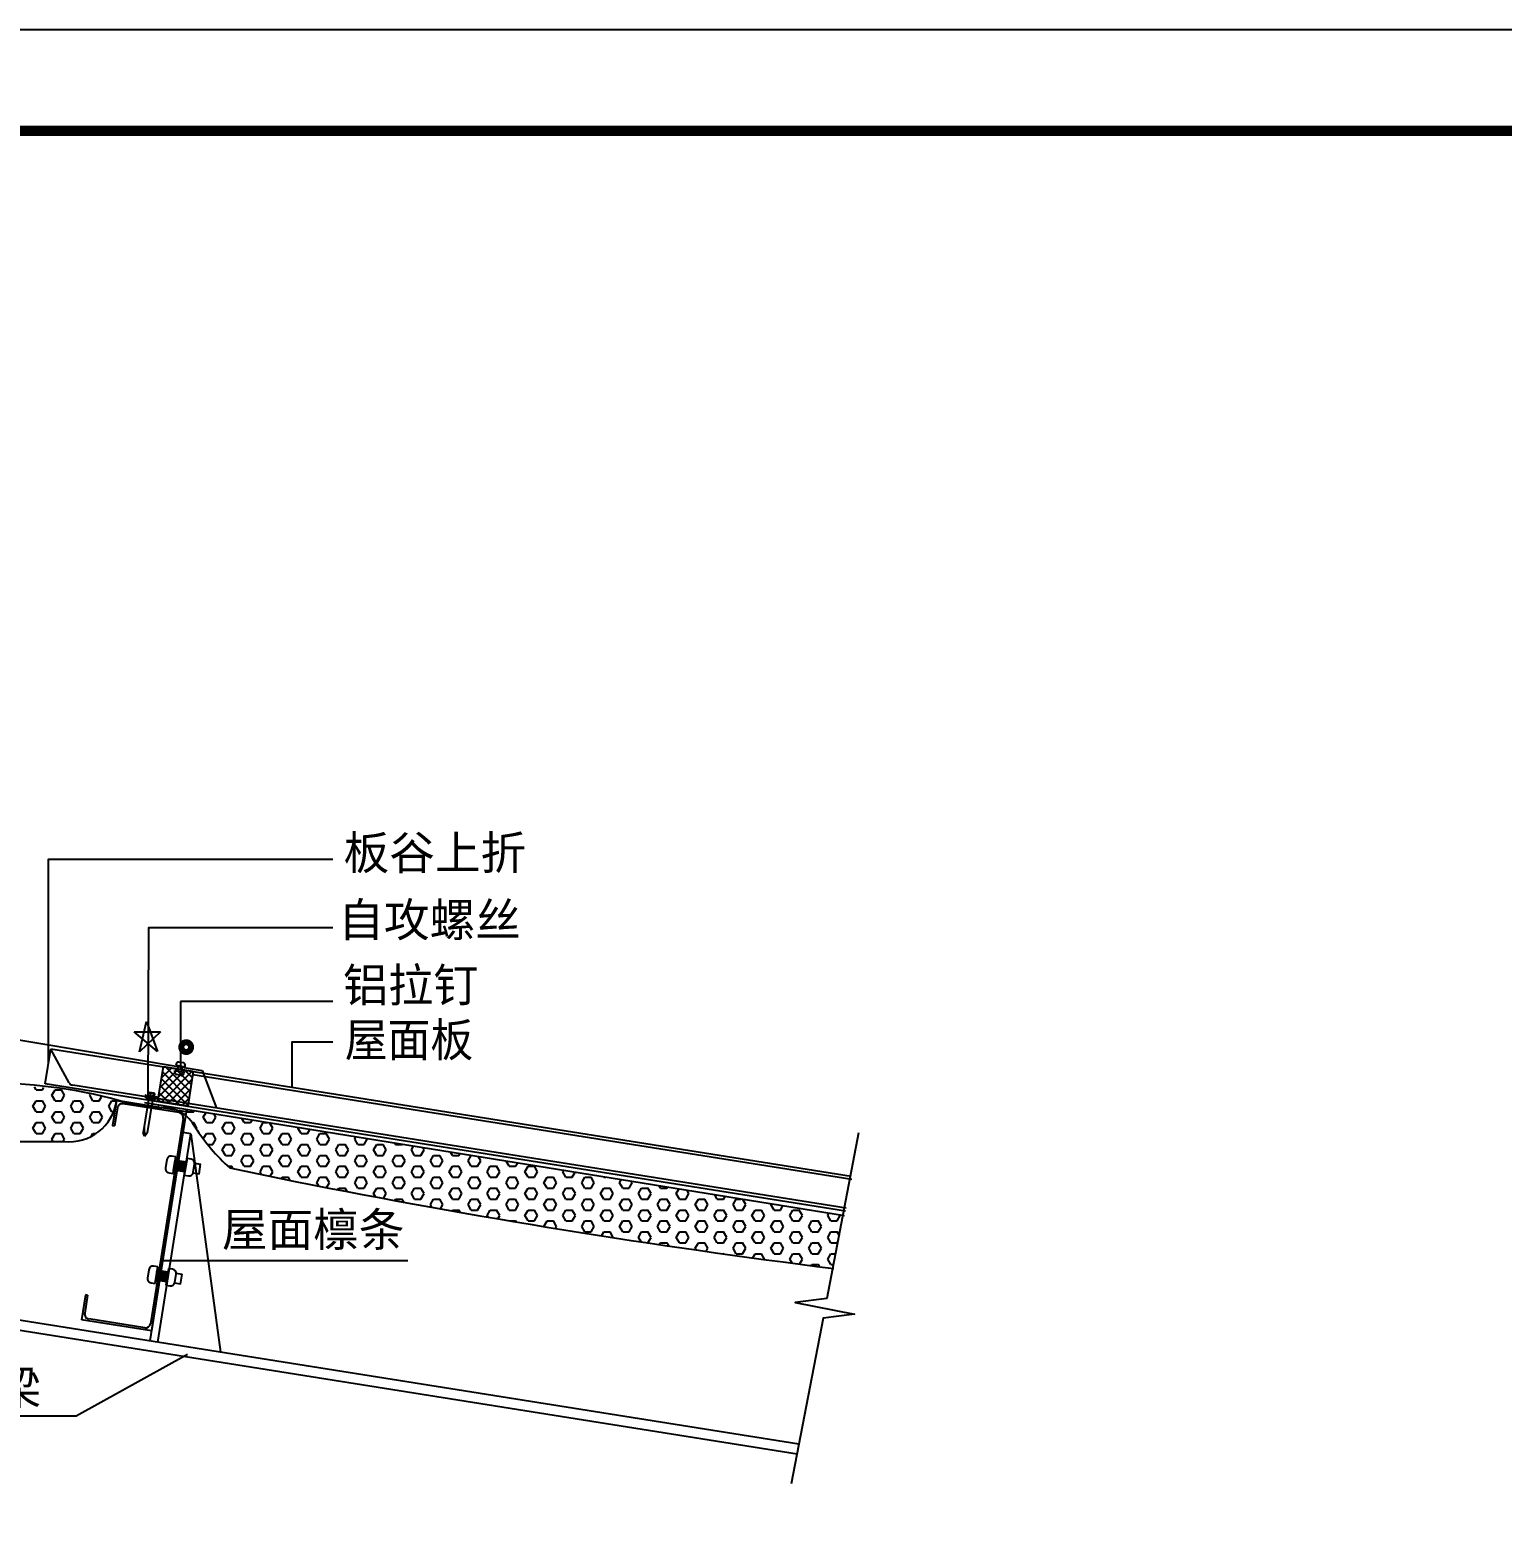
# Model space of a CAD drawing. Extents: x 69728788 to 150676229, y 20164216 to 43663798.
# Drawn here: x 75245390 to 75252680, y 20186521 to 20193916 of the extents above; entities that cross this region are included whole.
import ezdxf
from ezdxf.enums import TextEntityAlignment as Align

# ---------------------------------------------------------------- set-up
doc = ezdxf.new("R2010")
doc.units = 0
doc.header["$LTSCALE"] = 1000
doc.header["$MEASUREMENT"] = 0
doc.linetypes.add('17', pattern=[549.31636, 366.210907, -183.105453])
doc.layers.get('0').update_dxf_attribs({"linetype": 'CONTINUOUS'})
for name, color, linetype in [('2048', 7, 'CONTINUOUS'), ('PUB_TEXT', 7, 'CONTINUOUS'), ('PUB_TITLE', 4, 'CONTINUOUS'), ('图框外框__细线', 253, 'CONTINUOUS'), ('层1000', 7, 'CONTINUOUS'), ('折断线', 7, 'CONTINUOUS')]:
    doc.layers.add(name, color=color, linetype=linetype)
doc.styles.add('宋体', font='SimSun.ttf', dxfattribs={"width": 0.8})

# ---------------------------------------------------------------- blocks, each defined once
blk = doc.blocks.new('sdfsaf')
at = {"layer": '2048'}
for p, q in [((369921.61312, -104749.428), (368791.48812, -104749.428)), ((368791.48812, -104749.428), (368791.48812, -105250.91238)), ((367785.23812, -105362.16238), (367826.61312, -105102.89675)), ((373771.11312, -106048.9905), (367826.61312, -105102.89675)), ((373729.61312, -106307.9905), (367785.23812, -105362.16238)), ((368657.86312, -106673.09988), (370479.61312, -106673.09988)), ((368014.86312, -107827.78738), (368841.73812, -107368.8655)), ((366997.98812, -107827.78738), (368014.86312, -107827.78738))]:
    blk.add_line(p, q, dxfattribs=at)
at = {"layer": '2048', "color": 6}
for p, q in [((368484.98812, -105122.428), (368539.11312, -104896.9905)), ((368539.11312, -104896.9905), (368620.36312, -105120.8655)), ((368445.36312, -104974.34988), (368643.11312, -104974.34988)), ((368620.36312, -105120.8655), (368447.48812, -104974.66238)), ((368643.11312, -104974.34988), (368484.98812, -105122.428)), ((367718.48812, -105406.02175), (367705.23812, -105383.3655)), ((367694.98812, -105527.78738), (367718.48812, -105487.16238)), ((367718.48812, -105406.02175), (367765.36312, -105406.02175)), ((367718.48812, -105487.16238), (367765.36312, -105487.16238)), ((367765.36312, -105406.02175), (367774.73812, -105389.6155)), ((367788.61312, -105527.78738), (367765.36312, -105487.16238)), ((367835.48812, -105446.53738), (367858.86312, -105406.02175)), ((367858.86312, -105487.16238), (367835.48812, -105446.53738)), ((367858.86312, -105406.02175), (367905.73812, -105406.02175)), ((367858.86312, -105487.16238), (367905.73812, -105487.16238)), ((367929.23812, -105446.53738), (367905.73812, -105406.02175)), ((367905.73812, -105487.16238), (367929.23812, -105446.53738)), ((367976.11312, -105527.78738), (367999.48812, -105487.16238)), ((367999.48812, -105487.16238), (368046.36312, -105487.16238)), ((368069.86312, -105527.78738), (368046.36312, -105487.16238)), ((368116.48812, -105446.53738), (368120.48812, -105440.053)), ((368139.86312, -105487.16238), (368116.48812, -105446.53738)), ((368139.86312, -105487.16238), (368186.86312, -105487.16238)), ((368186.86312, -105487.16238), (368204.23812, -105457.16238)), ((368257.11312, -105527.78738), (368280.61312, -105487.16238)), ((368280.61312, -105487.16238), (368315.36312, -105487.16238)), ((367718.48812, -105568.41238), (367694.98812, -105527.78738)), ((367718.48812, -105568.41238), (367765.36312, -105568.41238)), ((367765.36312, -105568.41238), (367788.61312, -105527.78738)), ((367835.48812, -105609.03738), (367858.86312, -105568.41238)), ((367858.86312, -105568.41238), (367905.73812, -105568.41238)), ((367929.23812, -105609.03738), (367905.73812, -105568.41238)), ((367999.48812, -105568.41238), (367976.11312, -105527.78738)), ((367999.48812, -105568.41238), (368046.36312, -105568.41238)), ((368046.36312, -105568.41238), (368069.86312, -105527.78738)), ((368116.48812, -105609.03738), (368139.86312, -105568.41238)), ((368139.86312, -105568.41238), (368186.86312, -105568.41238)), ((368210.23812, -105609.03738), (368186.86312, -105568.41238)), ((368280.61312, -105568.41238), (368257.11312, -105527.78738)), ((368280.61312, -105568.41238), (368294.11312, -105568.41238)), ((373722.98812, -106341.66238), (368523.61312, -105502.1155)), ((368632.11312, -105527.78738), (368626.98812, -105518.928)), ((368627.36312, -105535.59988), (368632.11312, -105527.78738)), ((368842.73812, -105568.41238), (368833.23812, -105552.178)), ((368842.73812, -105568.41238), (368889.48812, -105568.41238)), ((368889.48812, -105568.41238), (368893.23812, -105561.928)), ((368959.98812, -105609.03738), (368978.98812, -105575.678)), ((369053.73812, -105609.03738), (369039.86312, -105585.59988)), ((367694.98812, -105690.28738), (367718.48812, -105649.66238)), ((367718.48812, -105730.678), (367694.98812, -105690.28738)), ((367718.48812, -105649.66238), (367765.36312, -105649.66238)), ((367788.61312, -105690.28738), (367765.36312, -105649.66238)), ((367765.36312, -105730.678), (367788.61312, -105690.28738)), ((367858.86312, -105649.66238), (367835.48812, -105609.03738)), ((367858.86312, -105649.66238), (367905.73812, -105649.66238)), ((367905.73812, -105649.66238), (367929.23812, -105609.03738)), ((367976.11312, -105690.28738), (367999.48812, -105649.66238)), ((367999.48812, -105730.678), (367976.11312, -105690.28738)), ((367999.48812, -105649.66238), (368046.36312, -105649.66238)), ((368069.86312, -105690.28738), (368046.36312, -105649.66238)), ((368046.36312, -105730.678), (368069.86312, -105690.28738)), ((368139.86312, -105649.66238), (368116.48812, -105609.03738)), ((368139.86312, -105649.66238), (368186.86312, -105649.66238)), ((368186.86312, -105649.66238), (368210.23812, -105609.03738)), ((368879.61312, -105649.66238), (368889.48812, -105649.66238)), ((368913.11312, -105690.28738), (368889.48812, -105649.66238)), ((368909.11312, -105697.053), (368913.11312, -105690.28738)), ((368983.23812, -105649.66238), (368959.98812, -105609.03738)), ((368983.23812, -105649.66238), (369030.23812, -105649.66238)), ((369030.23812, -105649.66238), (369053.73812, -105609.03738)), ((369100.61312, -105690.28738), (369123.98812, -105649.66238)), ((369123.98812, -105730.678), (369100.61312, -105690.28738)), ((369123.98812, -105649.66238), (369170.73812, -105649.66238)), ((369194.11312, -105690.28738), (369170.73812, -105649.66238)), ((369170.73812, -105730.678), (369194.11312, -105690.28738)), ((369264.48812, -105649.66238), (369246.86312, -105618.928)), ((369264.48812, -105649.66238), (369311.36312, -105649.66238)), ((369311.36312, -105649.66238), (369321.98812, -105630.91238)), ((369381.61312, -105690.28738), (369405.11312, -105649.66238)), ((369405.11312, -105730.678), (369381.61312, -105690.28738)), ((369405.11312, -105649.66238), (369436.36312, -105649.66238)), ((369451.98812, -105730.678), (369475.36312, -105690.28738)), ((369475.36312, -105690.28738), (369453.48812, -105652.47488)), ((369662.61312, -105690.28738), (369664.86312, -105686.4905)), ((369686.11312, -105730.678), (369662.61312, -105690.28738)), ((369732.98812, -105730.678), (369750.36312, -105700.428)), ((367718.48812, -105730.678), (367765.36312, -105730.678)), ((367835.48812, -105771.303), (367858.86312, -105730.678)), ((367845.73812, -105789.2405), (367835.48812, -105771.303)), ((367858.86312, -105730.678), (367905.73812, -105730.678)), ((367929.23812, -105771.303), (367905.73812, -105730.678)), ((367918.86312, -105789.178), (367929.23812, -105771.303)), ((367999.48812, -105730.678), (368046.36312, -105730.678)), ((368127.86312, -105751.81863), (368139.86312, -105730.678)), ((368139.86312, -105730.678), (368163.36312, -105730.678)), ((368960.23812, -105770.428), (368983.23812, -105730.678)), ((368983.23812, -105730.678), (369030.23812, -105730.678)), ((368992.61312, -105811.928), (369030.23812, -105811.928)), ((369053.73812, -105771.303), (369030.23812, -105730.678)), ((369030.23812, -105811.928), (369053.73812, -105771.303)), ((369100.61312, -105852.553), (369123.98812, -105811.928)), ((369123.98812, -105730.678), (369170.73812, -105730.678)), ((369123.98812, -105811.928), (369170.73812, -105811.928)), ((369194.11312, -105852.553), (369170.73812, -105811.928)), ((369240.98812, -105771.303), (369264.48812, -105730.678)), ((369264.48812, -105811.928), (369240.98812, -105771.303)), ((369264.48812, -105730.678), (369311.36312, -105730.678)), ((369264.48812, -105811.928), (369311.36312, -105811.928)), ((369334.73812, -105771.303), (369311.36312, -105730.678)), ((369311.36312, -105811.928), (369334.73812, -105771.303)), ((369381.61312, -105852.553), (369405.11312, -105811.928)), ((369405.11312, -105730.678), (369451.98812, -105730.678)), ((369405.11312, -105811.928), (369451.98812, -105811.928)), ((369475.36312, -105852.553), (369451.98812, -105811.928)), ((369522.23812, -105771.303), (369545.48812, -105730.678)), ((369545.48812, -105811.928), (369522.23812, -105771.303)), ((369545.48812, -105730.678), (369592.36312, -105730.678)), ((369545.48812, -105811.928), (369592.36312, -105811.928)), ((369615.86312, -105771.303), (369592.36312, -105730.678)), ((369592.36312, -105811.928), (369615.86312, -105771.303)), ((369662.61312, -105852.553), (369686.11312, -105811.928)), ((369686.11312, -105730.678), (369732.98812, -105730.678)), ((369686.11312, -105811.928), (369732.98812, -105811.928)), ((369756.36312, -105852.553), (369732.98812, -105811.928)), ((369803.23812, -105771.303), (369826.61312, -105730.678)), ((369826.61312, -105811.928), (369803.23812, -105771.303)), ((369826.61312, -105730.678), (369873.36312, -105730.678)), ((369826.61312, -105811.928), (369873.36312, -105811.928)), ((369896.86312, -105771.303), (369873.36312, -105730.678)), ((369873.36312, -105811.928), (369896.86312, -105771.303)), ((369943.73812, -105852.553), (369967.11312, -105811.928)), ((369967.11312, -105811.928), (370014.11312, -105811.928)), ((370037.48812, -105852.553), (370014.11312, -105811.928)), ((370084.36312, -105771.303), (370093.23812, -105755.678)), ((370107.86312, -105811.928), (370084.36312, -105771.303)), ((370107.86312, -105811.928), (370154.61312, -105811.928)), ((370154.61312, -105811.928), (370177.86312, -105771.303)), ((370177.86312, -105771.303), (370176.73812, -105769.178)), ((370224.73812, -105852.553), (370247.98812, -105811.928)), ((370247.98812, -105811.928), (370294.98812, -105811.928)), ((370318.48812, -105852.553), (370294.98812, -105811.928)), ((370388.73812, -105811.928), (370383.23812, -105802.553)), ((370388.73812, -105811.928), (370435.48812, -105811.928)), ((370435.48812, -105811.928), (370436.11312, -105811.1155)), ((370505.73812, -105852.553), (370521.86312, -105824.77175)), ((369123.98812, -105893.09988), (369100.61312, -105852.553)), ((369123.98812, -105893.09988), (369170.73812, -105893.09988)), ((369170.73812, -105893.09988), (369194.11312, -105852.553)), ((369240.98812, -105933.72488), (369264.48812, -105893.09988)), ((369264.48812, -105974.053), (369240.98812, -105933.72488)), ((369264.48812, -105893.09988), (369311.36312, -105893.09988)), ((369334.73812, -105933.72488), (369311.36312, -105893.09988)), ((369311.36312, -105974.053), (369334.73812, -105933.72488)), ((369405.11312, -105893.09988), (369381.61312, -105852.553)), ((369405.11312, -105893.09988), (369451.98812, -105893.09988)), ((369451.98812, -105893.09988), (369475.36312, -105852.553)), ((369522.23812, -105933.72488), (369545.48812, -105893.09988)), ((369545.48812, -105974.053), (369522.23812, -105933.72488)), ((369545.48812, -105893.09988), (369592.36312, -105893.09988)), ((369615.86312, -105933.72488), (369592.36312, -105893.09988)), ((369592.36312, -105974.053), (369615.86312, -105933.72488)), ((369686.11312, -105893.09988), (369662.61312, -105852.553)), ((369686.11312, -105893.09988), (369732.98812, -105893.09988)), ((369732.98812, -105893.09988), (369756.36312, -105852.553)), ((369803.23812, -105933.72488), (369826.61312, -105893.09988)), ((369826.61312, -105974.053), (369803.23812, -105933.72488)), ((369826.61312, -105893.09988), (369873.36312, -105893.09988)), ((369896.86312, -105933.72488), (369873.36312, -105893.09988)), ((369873.36312, -105974.053), (369896.86312, -105933.72488)), ((369967.11312, -105893.09988), (369943.73812, -105852.553)), ((369967.11312, -105893.09988), (370014.11312, -105893.09988)), ((370014.11312, -105893.09988), (370037.48812, -105852.553)), ((370084.36312, -105933.72488), (370107.86312, -105893.09988)), ((370107.86312, -105974.053), (370084.36312, -105933.72488)), ((370107.86312, -105893.09988), (370154.61312, -105893.09988)), ((370177.86312, -105933.72488), (370154.61312, -105893.09988)), ((370154.61312, -105974.053), (370177.86312, -105933.72488)), ((370247.98812, -105893.09988), (370224.73812, -105852.553)), ((370247.98812, -105893.09988), (370294.98812, -105893.09988)), ((370294.98812, -105893.09988), (370318.48812, -105852.553)), ((370365.36312, -105933.72488), (370388.73812, -105893.09988)), ((370388.73812, -105974.053), (370365.36312, -105933.72488)), ((370388.73812, -105893.09988), (370435.48812, -105893.09988)), ((370458.86312, -105933.72488), (370435.48812, -105893.09988)), ((370435.48812, -105974.053), (370458.86312, -105933.72488)), ((370529.23812, -105893.09988), (370505.73812, -105852.553)), ((370529.23812, -105893.09988), (370576.11312, -105893.09988)), ((370576.11312, -105893.09988), (370599.48812, -105852.553)), ((370599.48812, -105852.553), (370589.86312, -105836.053)), ((370646.36312, -105933.72488), (370669.86312, -105893.09988)), ((370669.86312, -105974.053), (370646.36312, -105933.72488)), ((370669.86312, -105893.09988), (370716.73812, -105893.09988)), ((370740.11312, -105933.72488), (370716.73812, -105893.09988)), ((370716.73812, -105974.053), (370740.11312, -105933.72488)), ((370810.48812, -105893.09988), (370796.61312, -105869.303)), ((370810.48812, -105893.09988), (370857.36312, -105893.09988)), ((370857.36312, -105893.09988), (370864.48812, -105880.2405)), ((370927.36312, -105933.72488), (370950.36312, -105894.178)), ((370950.86312, -105974.053), (370927.36312, -105933.72488)), ((370997.73812, -105974.053), (371021.11312, -105933.72488)), ((371021.11312, -105933.72488), (371003.36312, -105902.553)), ((371232.11312, -105974.053), (371209.98812, -105936.053)), ((369143.86312, -105974.053), (369170.73812, -105974.053)), ((369180.23812, -105990.39675), (369170.73812, -105974.053)), ((369264.48812, -105974.053), (369311.36312, -105974.053)), ((369381.61312, -106014.678), (369405.11312, -105974.053)), ((369393.23812, -106034.928), (369381.61312, -106014.678)), ((369405.11312, -105974.053), (369451.98812, -105974.053)), ((369475.36312, -106014.678), (369451.98812, -105974.053)), ((369455.98812, -106047.8655), (369475.36312, -106014.678)), ((369545.48812, -105974.053), (369592.36312, -105974.053)), ((369662.61312, -106014.678), (369686.11312, -105974.053)), ((369686.11312, -106055.2405), (369662.61312, -106014.678)), ((369686.11312, -105974.053), (369732.98812, -105974.053)), ((369756.36312, -106014.678), (369732.98812, -105974.053)), ((369732.98812, -106055.2405), (369756.36312, -106014.678)), ((369826.61312, -105974.053), (369873.36312, -105974.053)), ((369943.73812, -106014.678), (369967.11312, -105974.053)), ((369967.11312, -106055.2405), (369943.73812, -106014.678)), ((369967.11312, -105974.053), (370014.11312, -105974.053)), ((370037.48812, -106014.678), (370014.11312, -105974.053)), ((370014.11312, -106055.2405), (370037.48812, -106014.678)), ((370107.86312, -105974.053), (370154.61312, -105974.053)), ((370224.73812, -106014.678), (370247.98812, -105974.053)), ((370247.98812, -106055.2405), (370224.73812, -106014.678)), ((370247.98812, -105974.053), (370294.98812, -105974.053)), ((370318.48812, -106014.678), (370294.98812, -105974.053)), ((370294.98812, -106055.2405), (370318.48812, -106014.678)), ((370388.73812, -105974.053), (370435.48812, -105974.053)), ((370505.73812, -106014.678), (370529.23812, -105974.053)), ((370529.23812, -106055.2405), (370505.73812, -106014.678)), ((370529.23812, -105974.053), (370576.11312, -105974.053)), ((370599.48812, -106014.678), (370576.11312, -105974.053)), ((370576.11312, -106055.2405), (370599.48812, -106014.678)), ((370669.86312, -105974.053), (370716.73812, -105974.053)), ((370786.98812, -106014.678), (370810.48812, -105974.053)), ((370810.48812, -106055.2405), (370786.98812, -106014.678)), ((370810.48812, -105974.053), (370857.36312, -105974.053)), ((370880.61312, -106014.678), (370857.36312, -105974.053)), ((370857.36312, -106055.2405), (370880.61312, -106014.678)), ((370950.86312, -105974.053), (370997.73812, -105974.053)), ((371068.11312, -106014.678), (371091.48812, -105974.053)), ((371091.48812, -106055.2405), (371068.11312, -106014.678)), ((371091.48812, -105974.053), (371138.36312, -105974.053)), ((371161.86312, -106014.678), (371138.36312, -105974.053)), ((371138.36312, -106055.2405), (371161.86312, -106014.678)), ((371232.11312, -105974.053), (371278.73812, -105974.053)), ((371278.73812, -105974.053), (371293.11312, -105949.428)), ((371349.36312, -106014.678), (371372.48812, -105974.053)), ((371372.48812, -106055.2405), (371349.36312, -106014.678)), ((371372.48812, -105974.053), (371419.61312, -105974.053)), ((371443.11312, -106014.678), (371419.61312, -105974.053)), ((371419.61312, -106055.2405), (371443.11312, -106014.678)), ((371630.23812, -106014.678), (371635.86312, -106004.803)), ((371653.73812, -106055.2405), (371630.23812, -106014.678)), ((371700.61312, -106055.2405), (371721.61312, -106018.41238)), ((369539.86312, -106065.28738), (369545.48812, -106055.2405)), ((369545.48812, -106055.2405), (369592.36312, -106055.2405)), ((369606.23812, -106079.16238), (369592.36312, -106055.2405)), ((369686.11312, -106055.2405), (369732.98812, -106055.2405)), ((369803.23812, -106095.8655), (369826.61312, -106055.2405)), ((369817.73812, -106121.303), (369803.23812, -106095.8655)), ((369826.61312, -106055.2405), (369873.36312, -106055.2405)), ((369896.86312, -106095.8655), (369873.36312, -106055.2405)), ((369875.86312, -106132.47488), (369896.86312, -106095.8655)), ((369959.98812, -106148.6155), (369967.11312, -106136.4905)), ((369967.11312, -106055.2405), (370014.11312, -106055.2405)), ((369967.11312, -106136.4905), (370014.11312, -106136.4905)), ((370028.73812, -106161.928), (370014.11312, -106136.4905)), ((370084.36312, -106095.8655), (370107.86312, -106055.2405)), ((370107.86312, -106136.4905), (370084.36312, -106095.8655)), ((370107.86312, -106055.2405), (370154.61312, -106055.2405)), ((370107.86312, -106136.4905), (370154.61312, -106136.4905)), ((370177.86312, -106095.8655), (370154.61312, -106055.2405)), ((370154.61312, -106136.4905), (370177.86312, -106095.8655)), ((370224.73812, -106177.1155), (370247.98812, -106136.4905)), ((370247.98812, -106055.2405), (370294.98812, -106055.2405)), ((370247.98812, -106136.4905), (370294.98812, -106136.4905)), ((370318.48812, -106177.1155), (370294.98812, -106136.4905)), ((370365.36312, -106095.8655), (370388.73812, -106055.2405)), ((370388.73812, -106136.4905), (370365.36312, -106095.8655)), ((370388.73812, -106055.2405), (370435.48812, -106055.2405)), ((370388.73812, -106136.4905), (370435.48812, -106136.4905)), ((370458.86312, -106095.8655), (370435.48812, -106055.2405)), ((370435.48812, -106136.4905), (370458.86312, -106095.8655)), ((370505.73812, -106177.1155), (370529.23812, -106136.4905)), ((370529.23812, -106055.2405), (370576.11312, -106055.2405)), ((370529.23812, -106136.4905), (370576.11312, -106136.4905)), ((370599.48812, -106177.1155), (370576.11312, -106136.4905)), ((370646.36312, -106095.8655), (370669.86312, -106055.2405)), ((370669.86312, -106136.4905), (370646.36312, -106095.8655)), ((370669.86312, -106055.2405), (370716.73812, -106055.2405)), ((370669.86312, -106136.4905), (370716.73812, -106136.4905)), ((370740.11312, -106095.8655), (370716.73812, -106055.2405)), ((370716.73812, -106136.4905), (370740.11312, -106095.8655)), ((370786.98812, -106177.1155), (370810.48812, -106136.4905)), ((370810.48812, -106055.2405), (370857.36312, -106055.2405)), ((370810.48812, -106136.4905), (370857.36312, -106136.4905)), ((370880.61312, -106177.1155), (370857.36312, -106136.4905)), ((370927.36312, -106095.8655), (370950.86312, -106055.2405)), ((370950.86312, -106136.4905), (370927.36312, -106095.8655)), ((370950.86312, -106055.2405), (370997.73812, -106055.2405)), ((370950.86312, -106136.4905), (370997.73812, -106136.4905)), ((371021.11312, -106095.8655), (370997.73812, -106055.2405)), ((370997.73812, -106136.4905), (371021.11312, -106095.8655)), ((371068.11312, -106177.1155), (371091.48812, -106136.4905)), ((371091.48812, -106055.2405), (371138.36312, -106055.2405)), ((371091.48812, -106136.4905), (371138.36312, -106136.4905)), ((371161.86312, -106177.1155), (371138.36312, -106136.4905)), ((371208.61312, -106095.8655), (371232.11312, -106055.2405)), ((371232.11312, -106136.4905), (371208.61312, -106095.8655)), ((371232.11312, -106055.2405), (371278.73812, -106055.2405)), ((371232.11312, -106136.4905), (371278.73812, -106136.4905)), ((371302.36312, -106095.8655), (371278.73812, -106055.2405)), ((371278.73812, -106136.4905), (371302.36312, -106095.8655)), ((371349.36312, -106177.1155), (371372.48812, -106136.4905)), ((371372.48812, -106055.2405), (371419.61312, -106055.2405)), ((371372.48812, -106136.4905), (371419.61312, -106136.4905)), ((371443.11312, -106177.1155), (371419.61312, -106136.4905)), ((371489.86312, -106095.8655), (371513.36312, -106055.2405)), ((371513.36312, -106136.4905), (371489.86312, -106095.8655)), ((371513.36312, -106055.2405), (371559.98812, -106055.2405)), ((371513.36312, -106136.4905), (371559.98812, -106136.4905)), ((371583.23812, -106095.8655), (371559.98812, -106055.2405)), ((371559.98812, -106136.4905), (371583.23812, -106095.8655)), ((371630.23812, -106177.1155), (371653.73812, -106136.4905)), ((371653.73812, -106055.2405), (371700.61312, -106055.2405)), ((371653.73812, -106136.4905), (371700.61312, -106136.4905)), ((371723.98812, -106177.1155), (371700.61312, -106136.4905)), ((371770.73812, -106095.8655), (371794.11312, -106055.2405)), ((371794.11312, -106136.4905), (371770.73812, -106095.8655)), ((371794.11312, -106055.2405), (371840.98812, -106055.2405)), ((371794.11312, -106136.4905), (371840.98812, -106136.4905)), ((371864.48812, -106095.8655), (371840.98812, -106055.2405)), ((371840.98812, -106136.4905), (371864.48812, -106095.8655)), ((371911.36312, -106177.1155), (371934.73812, -106136.4905)), ((371934.73812, -106055.2405), (371933.23812, -106052.78738)), ((371934.73812, -106055.2405), (371948.86312, -106055.2405)), ((371934.73812, -106136.4905), (371981.61312, -106136.4905)), ((372005.11312, -106177.1155), (371981.61312, -106136.4905)), ((372051.98812, -106095.8655), (372064.48812, -106073.9905)), ((372075.36312, -106136.4905), (372051.98812, -106095.8655)), ((372075.36312, -106136.4905), (372122.11312, -106136.4905)), ((372122.11312, -106136.4905), (372145.48812, -106095.8655)), ((372145.48812, -106095.8655), (372139.86312, -106086.1155)), ((372192.36312, -106177.1155), (372215.86312, -106136.4905)), ((372215.86312, -106136.4905), (372262.61312, -106136.4905)), ((372286.11312, -106177.1155), (372262.61312, -106136.4905)), ((372356.36312, -106136.4905), (372346.61312, -106119.428)), ((372356.36312, -106136.4905), (372403.23812, -106136.4905)), ((372403.23812, -106136.4905), (372407.36312, -106129.34988)), ((372473.36312, -106177.1155), (372493.11312, -106143.178)), ((372567.11312, -106177.1155), (372553.23812, -106152.78738)), ((370239.11312, -106201.678), (370224.73812, -106177.1155)), ((370297.98812, -106212.678), (370318.48812, -106177.1155)), ((370382.48812, -106228.303), (370388.73812, -106217.6155)), ((370388.73812, -106217.6155), (370435.48812, -106217.6155)), ((370448.86312, -106240.28738), (370435.48812, -106217.6155)), ((370529.23812, -106217.6155), (370505.73812, -106177.1155)), ((370529.23812, -106217.6155), (370576.11312, -106217.6155)), ((370576.11312, -106217.6155), (370599.48812, -106177.1155)), ((370646.36312, -106258.06863), (370669.86312, -106217.6155)), ((370657.98812, -106278.303), (370646.36312, -106258.06863)), ((370669.86312, -106217.6155), (370716.73812, -106217.6155)), ((370740.11312, -106258.06863), (370716.73812, -106217.6155)), ((370721.86312, -106289.678), (370740.11312, -106258.06863)), ((370810.48812, -106217.6155), (370786.98812, -106177.1155)), ((370810.48812, -106217.6155), (370857.36312, -106217.6155)), ((370857.36312, -106217.6155), (370880.61312, -106177.1155)), ((370927.36312, -106258.06863), (370950.86312, -106217.6155)), ((370950.86312, -106298.6155), (370927.36312, -106258.06863)), ((370950.86312, -106217.6155), (370997.73812, -106217.6155)), ((371021.11312, -106258.06863), (370997.73812, -106217.6155)), ((370997.73812, -106298.6155), (371021.11312, -106258.06863)), ((371091.48812, -106217.6155), (371068.11312, -106177.1155)), ((371091.48812, -106217.6155), (371138.36312, -106217.6155)), ((371138.36312, -106217.6155), (371161.86312, -106177.1155)), ((371208.61312, -106258.06863), (371232.11312, -106217.6155)), ((371232.11312, -106298.6155), (371208.61312, -106258.06863)), ((371232.11312, -106217.6155), (371278.73812, -106217.6155)), ((371302.36312, -106258.06863), (371278.73812, -106217.6155)), ((371278.73812, -106298.6155), (371302.36312, -106258.06863)), ((371372.48812, -106217.6155), (371349.36312, -106177.1155)), ((371372.48812, -106217.6155), (371419.61312, -106217.6155)), ((371419.61312, -106217.6155), (371443.11312, -106177.1155)), ((371489.86312, -106258.06863), (371513.36312, -106217.6155)), ((371513.36312, -106298.6155), (371489.86312, -106258.06863)), ((371513.36312, -106217.6155), (371559.98812, -106217.6155)), ((371583.23812, -106258.06863), (371559.98812, -106217.6155)), ((371559.98812, -106298.6155), (371583.23812, -106258.06863)), ((371653.73812, -106217.6155), (371630.23812, -106177.1155)), ((371653.73812, -106217.6155), (371700.61312, -106217.6155)), ((371700.61312, -106217.6155), (371723.98812, -106177.1155)), ((371770.73812, -106258.06863), (371794.11312, -106217.6155)), ((371794.11312, -106298.6155), (371770.73812, -106258.06863)), ((371794.11312, -106217.6155), (371840.98812, -106217.6155)), ((371864.48812, -106258.06863), (371840.98812, -106217.6155)), ((371840.98812, -106298.6155), (371864.48812, -106258.06863)), ((371934.73812, -106217.6155), (371911.36312, -106177.1155)), ((371934.73812, -106217.6155), (371981.61312, -106217.6155)), ((371981.61312, -106217.6155), (372005.11312, -106177.1155)), ((372051.98812, -106258.06863), (372075.36312, -106217.6155)), ((372075.36312, -106298.6155), (372051.98812, -106258.06863)), ((372075.36312, -106217.6155), (372122.11312, -106217.6155)), ((372145.48812, -106258.06863), (372122.11312, -106217.6155)), ((372122.11312, -106298.6155), (372145.48812, -106258.06863)), ((372215.86312, -106217.6155), (372192.36312, -106177.1155)), ((372215.86312, -106217.6155), (372262.61312, -106217.6155)), ((372262.61312, -106217.6155), (372286.11312, -106177.1155)), ((372332.98812, -106258.06863), (372356.36312, -106217.6155)), ((372356.36312, -106298.6155), (372332.98812, -106258.06863)), ((372356.36312, -106217.6155), (372403.23812, -106217.6155)), ((372426.61312, -106258.06863), (372403.23812, -106217.6155)), ((372403.23812, -106298.6155), (372426.61312, -106258.06863)), ((372496.98812, -106217.6155), (372473.36312, -106177.1155)), ((372496.98812, -106217.6155), (372543.86312, -106217.6155)), ((372543.86312, -106217.6155), (372567.11312, -106177.1155)), ((372614.11312, -106258.06863), (372637.48812, -106217.6155)), ((372637.48812, -106298.6155), (372614.11312, -106258.06863)), ((372637.48812, -106217.6155), (372684.36312, -106217.6155)), ((372707.86312, -106258.06863), (372684.36312, -106217.6155)), ((372684.36312, -106298.6155), (372707.86312, -106258.06863)), ((372778.11312, -106217.6155), (372759.98812, -106186.1155)), ((372778.11312, -106217.6155), (372824.73812, -106217.6155)), ((372824.73812, -106217.6155), (372835.86312, -106198.553)), ((372894.98812, -106258.06863), (372918.48812, -106217.6155)), ((372918.48812, -106298.6155), (372894.98812, -106258.06863)), ((372918.48812, -106217.6155), (372953.73812, -106217.6155)), ((372965.36312, -106298.6155), (372988.73812, -106258.06863)), ((372988.73812, -106258.06863), (372966.48812, -106219.66238)), ((373176.11312, -106258.06863), (373178.73812, -106253.803)), ((373199.48812, -106298.6155), (373176.11312, -106258.06863)), ((373246.36312, -106298.6155), (373264.48812, -106267.7405)), ((370806.86312, -106304.8655), (370810.48812, -106298.6155)), ((370810.48812, -106298.6155), (370857.36312, -106298.6155)), ((370866.73812, -106315.28738), (370857.36312, -106298.6155)), ((370950.86312, -106298.6155), (370997.73812, -106298.6155)), ((371068.11312, -106339.2405), (371091.48812, -106298.6155)), ((371075.11312, -106351.678), (371068.11312, -106339.2405)), ((371091.48812, -106298.6155), (371138.36312, -106298.6155)), ((371161.86312, -106339.2405), (371138.36312, -106298.6155)), ((371147.48812, -106363.72488), (371161.86312, -106339.2405)), ((371232.11312, -106298.6155), (371278.73812, -106298.6155)), ((371241.73812, -106379.8655), (371278.73812, -106379.8655)), ((371282.86312, -106386.928), (371278.73812, -106379.8655)), ((371349.36312, -106339.2405), (371372.48812, -106298.6155)), ((371372.48812, -106379.8655), (371349.36312, -106339.2405)), ((371372.48812, -106298.6155), (371419.61312, -106298.6155)), ((371372.48812, -106379.8655), (371419.61312, -106379.8655)), ((371443.11312, -106339.2405), (371419.61312, -106298.6155)), ((371419.61312, -106379.8655), (371443.11312, -106339.2405)), ((371489.86312, -106420.4905), (371513.36312, -106379.8655)), ((371513.36312, -106298.6155), (371559.98812, -106298.6155)), ((371513.36312, -106379.8655), (371559.98812, -106379.8655)), ((371583.23812, -106420.4905), (371559.98812, -106379.8655)), ((371630.23812, -106339.2405), (371653.73812, -106298.6155)), ((371653.73812, -106379.8655), (371630.23812, -106339.2405)), ((371653.73812, -106298.6155), (371700.61312, -106298.6155)), ((371653.73812, -106379.8655), (371700.61312, -106379.8655)), ((371723.98812, -106339.2405), (371700.61312, -106298.6155)), ((371700.61312, -106379.8655), (371723.98812, -106339.2405)), ((371770.73812, -106420.4905), (371794.11312, -106379.8655)), ((371794.11312, -106298.6155), (371840.98812, -106298.6155)), ((371794.11312, -106379.8655), (371840.98812, -106379.8655)), ((371864.48812, -106420.4905), (371840.98812, -106379.8655)), ((371911.36312, -106339.2405), (371934.73812, -106298.6155)), ((371934.73812, -106379.8655), (371911.36312, -106339.2405)), ((371934.73812, -106298.6155), (371981.61312, -106298.6155)), ((371934.73812, -106379.8655), (371981.61312, -106379.8655)), ((372005.11312, -106339.2405), (371981.61312, -106298.6155)), ((371981.61312, -106379.8655), (372005.11312, -106339.2405)), ((372051.98812, -106420.4905), (372075.36312, -106379.8655)), ((372075.36312, -106298.6155), (372122.11312, -106298.6155)), ((372075.36312, -106379.8655), (372122.11312, -106379.8655)), ((372145.48812, -106420.4905), (372122.11312, -106379.8655)), ((372192.36312, -106339.2405), (372215.86312, -106298.6155)), ((372215.86312, -106379.8655), (372192.36312, -106339.2405)), ((372215.86312, -106298.6155), (372262.61312, -106298.6155)), ((372215.86312, -106379.8655), (372262.61312, -106379.8655)), ((372286.11312, -106339.2405), (372262.61312, -106298.6155)), ((372262.61312, -106379.8655), (372286.11312, -106339.2405)), ((372332.98812, -106420.4905), (372356.36312, -106379.8655)), ((372356.36312, -106298.6155), (372403.23812, -106298.6155)), ((372356.36312, -106379.8655), (372403.23812, -106379.8655)), ((372426.61312, -106420.4905), (372403.23812, -106379.8655)), ((372473.36312, -106339.2405), (372496.98812, -106298.6155)), ((372496.98812, -106379.8655), (372473.36312, -106339.2405)), ((372496.98812, -106298.6155), (372543.86312, -106298.6155)), ((372496.98812, -106379.8655), (372543.86312, -106379.8655)), ((372567.11312, -106339.2405), (372543.86312, -106298.6155)), ((372543.86312, -106379.8655), (372567.11312, -106339.2405)), ((372614.11312, -106420.4905), (372637.48812, -106379.8655)), ((372637.48812, -106298.6155), (372684.36312, -106298.6155)), ((372637.48812, -106379.8655), (372684.36312, -106379.8655)), ((372707.86312, -106420.4905), (372684.36312, -106379.8655)), ((372754.61312, -106339.2405), (372778.11312, -106298.6155)), ((372778.11312, -106379.8655), (372754.61312, -106339.2405)), ((372778.11312, -106298.6155), (372824.73812, -106298.6155)), ((372778.11312, -106379.8655), (372824.73812, -106379.8655)), ((372848.36312, -106339.2405), (372824.73812, -106298.6155)), ((372824.73812, -106379.8655), (372848.36312, -106339.2405)), ((372894.98812, -106420.4905), (372918.48812, -106379.8655)), ((372918.48812, -106298.6155), (372965.36312, -106298.6155)), ((372918.48812, -106379.8655), (372965.36312, -106379.8655)), ((372988.73812, -106420.4905), (372965.36312, -106379.8655)), ((373035.48812, -106339.2405), (373059.11312, -106298.6155)), ((373059.11312, -106379.8655), (373035.48812, -106339.2405)), ((373059.11312, -106298.6155), (373105.98812, -106298.6155)), ((373059.11312, -106379.8655), (373105.98812, -106379.8655)), ((373129.23812, -106339.2405), (373105.98812, -106298.6155)), ((373105.98812, -106379.8655), (373129.23812, -106339.2405)), ((373176.11312, -106420.4905), (373199.48812, -106379.8655)), ((373199.48812, -106298.6155), (373246.36312, -106298.6155)), ((373199.48812, -106379.8655), (373246.36312, -106379.8655)), ((373269.86312, -106420.4905), (373246.36312, -106379.8655)), ((373316.73812, -106339.2405), (373340.11312, -106298.6155)), ((373340.11312, -106379.8655), (373316.73812, -106339.2405)), ((373340.11312, -106298.6155), (373386.98812, -106298.6155)), ((373340.11312, -106379.8655), (373386.98812, -106379.8655)), ((373410.48812, -106339.2405), (373386.98812, -106298.6155)), ((373386.98812, -106379.8655), (373410.48812, -106339.2405)), ((373457.36312, -106420.4905), (373480.73812, -106379.8655)), ((373480.73812, -106379.8655), (373527.36312, -106379.8655)), ((373550.86312, -106420.4905), (373527.36312, -106379.8655)), ((373597.73812, -106339.2405), (373607.11312, -106323.09988)), ((373621.11312, -106379.8655), (373597.73812, -106339.2405)), ((373621.11312, -106379.8655), (373668.11312, -106379.8655)), ((373668.11312, -106379.8655), (373691.48812, -106339.2405)), ((373691.48812, -106339.2405), (373689.86312, -106336.4905)), ((371490.11312, -106421.22488), (371489.86312, -106420.4905)), ((371574.98812, -106434.928), (371583.23812, -106420.4905)), ((371794.11312, -106461.053), (371770.73812, -106420.4905)), ((371794.11312, -106461.053), (371840.98812, -106461.053)), ((371840.98812, -106461.053), (371864.48812, -106420.4905)), ((371918.11312, -106489.678), (371934.73812, -106461.053)), ((371934.73812, -106461.053), (371981.61312, -106461.053)), ((372005.11312, -106501.678), (371981.61312, -106461.053)), ((372075.36312, -106461.053), (372051.98812, -106420.4905)), ((372075.36312, -106461.053), (372122.11312, -106461.053)), ((372122.11312, -106461.053), (372145.48812, -106420.4905)), ((372192.36312, -106501.678), (372215.86312, -106461.053)), ((372215.86312, -106461.053), (372262.61312, -106461.053)), ((372286.11312, -106501.678), (372262.61312, -106461.053)), ((372356.36312, -106461.053), (372332.98812, -106420.4905)), ((372356.36312, -106461.053), (372403.23812, -106461.053)), ((372403.23812, -106461.053), (372426.61312, -106420.4905)), ((372473.36312, -106501.678), (372496.98812, -106461.053)), ((372496.98812, -106461.053), (372543.86312, -106461.053)), ((372567.11312, -106501.678), (372543.86312, -106461.053)), ((372637.48812, -106461.053), (372614.11312, -106420.4905)), ((372637.48812, -106461.053), (372684.36312, -106461.053)), ((372684.36312, -106461.053), (372707.86312, -106420.4905)), ((372754.61312, -106501.678), (372778.11312, -106461.053)), ((372778.11312, -106461.053), (372824.73812, -106461.053)), ((372848.36312, -106501.678), (372824.73812, -106461.053)), ((372918.48812, -106461.053), (372894.98812, -106420.4905)), ((372918.48812, -106461.053), (372965.36312, -106461.053)), ((372965.36312, -106461.053), (372988.73812, -106420.4905)), ((373035.48812, -106501.678), (373059.11312, -106461.053)), ((373059.11312, -106461.053), (373105.98812, -106461.053)), ((373129.23812, -106501.678), (373105.98812, -106461.053)), ((373199.48812, -106461.053), (373176.11312, -106420.4905)), ((373199.48812, -106461.053), (373246.36312, -106461.053)), ((373246.36312, -106461.053), (373269.86312, -106420.4905)), ((373316.73812, -106501.678), (373340.11312, -106461.053)), ((373340.11312, -106461.053), (373386.98812, -106461.053)), ((373410.48812, -106501.678), (373386.98812, -106461.053)), ((373480.73812, -106461.053), (373457.36312, -106420.4905)), ((373480.73812, -106461.053), (373527.36312, -106461.053)), ((373527.36312, -106461.053), (373550.86312, -106420.4905)), ((373597.73812, -106501.678), (373621.11312, -106461.053)), ((373621.11312, -106461.053), (373668.11312, -106461.053)), ((373685.48812, -106491.178), (373668.11312, -106461.053)), ((372003.98812, -106503.2405), (372005.11312, -106501.678)), ((372211.86312, -106534.928), (372192.36312, -106501.678)), ((372259.98812, -106542.09988), (372262.61312, -106542.09988)), ((372262.61312, -106542.09988), (372286.11312, -106501.678)), ((372348.86312, -106555.303), (372356.36312, -106542.09988)), ((372356.36312, -106542.09988), (372403.23812, -106542.09988)), ((372416.73812, -106565.28738), (372403.23812, -106542.09988)), ((372496.98812, -106542.09988), (372473.36312, -106501.678)), ((372496.98812, -106542.09988), (372543.86312, -106542.09988)), ((372543.86312, -106542.09988), (372567.11312, -106501.678)), ((372614.11312, -106582.58425), (372637.48812, -106542.09988)), ((372621.11312, -106595.08425), (372614.11312, -106582.72488)), ((372637.48812, -106542.09988), (372684.36312, -106542.09988)), ((372707.86312, -106582.72488), (372684.36312, -106542.09988)), ((372694.61312, -106605.678), (372707.86312, -106582.58425)), ((372778.11312, -106542.09988), (372754.61312, -106501.678)), ((372778.11312, -106542.09988), (372824.73812, -106542.09988)), ((372824.73812, -106542.09988), (372848.36312, -106501.678)), ((372894.98812, -106582.58425), (372918.48812, -106542.09988)), ((372918.48812, -106623.09988), (372894.98812, -106582.72488)), ((372918.48812, -106542.09988), (372965.36312, -106542.09988)), ((372988.73812, -106582.72488), (372965.36312, -106542.09988)), ((372965.36312, -106623.09988), (372988.73812, -106582.58425)), ((373059.11312, -106542.09988), (373035.48812, -106501.678)), ((373059.11312, -106542.09988), (373105.98812, -106542.09988)), ((373105.98812, -106542.09988), (373129.23812, -106501.678)), ((373176.11312, -106582.58425), (373199.48812, -106542.09988)), ((373199.48812, -106623.09988), (373176.11312, -106582.72488)), ((373199.48812, -106542.09988), (373246.36312, -106542.09988)), ((373269.86312, -106582.72488), (373246.36312, -106542.09988)), ((373246.36312, -106623.09988), (373269.86312, -106582.58425)), ((373340.11312, -106542.09988), (373316.73812, -106501.678)), ((373340.11312, -106542.09988), (373386.98812, -106542.09988)), ((373386.98812, -106542.09988), (373410.48812, -106501.678)), ((373457.36312, -106582.58425), (373480.73812, -106542.09988)), ((373480.73812, -106623.09988), (373457.36312, -106582.72488)), ((373480.73812, -106542.09988), (373527.36312, -106542.09988)), ((373550.86312, -106582.72488), (373527.36312, -106542.09988)), ((373527.36312, -106623.09988), (373550.86312, -106582.58425)), ((373621.11312, -106542.09988), (373597.73812, -106501.678)), ((373621.11312, -106542.09988), (373668.11312, -106542.09988)), ((373668.11312, -106542.09988), (373679.23812, -106522.428)), ((372819.11312, -106623.09988), (372824.73812, -106623.09988)), ((372825.36312, -106624.053), (372824.73812, -106623.09988)), ((372918.48812, -106623.09988), (372965.36312, -106623.09988)), ((373041.23812, -106654.1155), (373059.11312, -106623.09988)), ((373059.11312, -106623.09988), (373105.98812, -106623.09988)), ((373129.23812, -106663.72488), (373105.98812, -106623.09988)), ((373128.23812, -106665.803), (373129.23812, -106663.72488)), ((373199.48812, -106623.09988), (373246.36312, -106623.09988)), ((373316.73812, -106663.72488), (373340.11312, -106623.09988)), ((373333.61312, -106693.09988), (373316.73812, -106663.72488)), ((373340.11312, -106623.09988), (373386.98812, -106623.09988)), ((373410.48812, -106663.72488), (373386.98812, -106623.09988)), ((373389.48812, -106700.178), (373410.48812, -106663.72488)), ((373476.61312, -106711.4905), (373480.73812, -106704.34988)), ((373480.73812, -106623.09988), (373527.36312, -106623.09988)), ((373480.73812, -106704.34988), (373527.36312, -106704.34988)), ((373536.11312, -106719.178), (373527.36312, -106704.34988)), ((373597.73812, -106663.72488), (373621.11312, -106623.09988)), ((373621.11312, -106704.34988), (373597.73812, -106663.72488)), ((373621.11312, -106623.09988), (373659.98812, -106623.09988)), ((373621.11312, -106704.34988), (373644.36312, -106704.34988))]:
    blk.add_line(p, q, dxfattribs=at)
at = {"layer": '2048', "color": 1}
for p, q in [((367546.36312, -105027.1155), (368951.11312, -105261.3655)), ((368951.11312, -105261.3655), (369057.11312, -105541.84988))]:
    blk.add_line(p, q, dxfattribs=at)
at = {"layer": '2048', "color": 6, "linetype": '17'}
for p, q in [((367963.36312, -105352.78738), (367826.61312, -105102.89675)), ((373734.36312, -106286.053), (367990.11312, -105372.053)), ((373777.36312, -106072.8655), (368881.61312, -105293.8655))]:
    blk.add_line(p, q, dxfattribs=at)
at = {"layer": '2048', "color": 24}
for p, q in [((368622.48812, -105490.28738), (368663.73812, -105231.3655)), ((368663.73812, -105231.3655), (368885.86312, -105266.6155)), ((368885.86312, -105266.6155), (368844.61312, -105525.91238)), ((368844.61312, -105525.91238), (368622.48812, -105490.28738)), ((368390.98812, -105502.1155), (368429.23812, -105502.1155)), ((367048.36312, -105789.678), (367924.36312, -105789.178)), ((369156.61312, -105985.59988), (369643.48812, -106087.16238))]:
    blk.add_line(p, q, dxfattribs=at)
at = {"layer": '2048', "color": 4}
for p, q in [((368747.98812, -105272.553), (368749.73812, -105262.678)), ((368749.73812, -105262.678), (368817.36312, -105274.66238)), ((368758.23812, -105213.97488), (368756.86312, -105223.6155)), ((368756.86312, -105223.6155), (368824.36312, -105235.59988)), ((368770.36312, -105265.803), (368776.98812, -105227.78738)), ((368812.23812, -105206.02175), (368778.36312, -105200.1155)), ((368812.23812, -105206.02175), (368778.36312, -105200.1155)), ((368797.98812, -105270.8655), (368804.86312, -105232.9905)), ((368824.36312, -105235.59988), (368826.11312, -105225.9905)), ((368795.73812, -105298.6155), (368761.86312, -105292.44363)), ((368817.36312, -105274.66238), (368815.73812, -105284.553)), ((368833.61312, -105568.41238), (368315.61312, -105486.1155)), ((368555.61312, -105462.27175), (368514.11312, -105722.053)), ((368527.86312, -105448.553), (368527.36312, -105452.78738)), ((368530.98812, -105457.928), (368610.86312, -105470.7405)), ((368533.23812, -105444.7405), (368613.11312, -105457.47488)), ((368535.48812, -105458.803), (368534.48812, -105466.84988)), ((368534.48812, -105466.84988), (368602.61312, -105477.78738)), ((368603.98812, -105469.7405), (368535.48812, -105458.803)), ((368584.11312, -105467.7405), (368542.73812, -105726.22488)), ((368553.73812, -105428.303), (368550.86312, -105447.4905)), ((368594.61312, -105430.2405), (368558.86312, -105424.66238)), ((368566.48812, -105448.69363), (368564.23812, -105449.66238)), ((368569.61312, -105429.34988), (368566.48812, -105448.69363)), ((368568.11312, -105450.428), (368566.48812, -105448.69363)), ((368569.61312, -105429.45925), (368566.73812, -105425.9905)), ((368576.11312, -105427.47488), (368569.61312, -105429.45925)), ((368586.11312, -105451.22488), (368582.86312, -105452.78738)), ((368589.23812, -105431.803), (368586.11312, -105451.22488)), ((368589.23812, -105432.16238), (368586.86312, -105429.1155)), ((368598.36312, -105435.3655), (368595.36312, -105454.803)), ((368602.61312, -105477.78738), (368603.98812, -105469.7405)), ((368616.73812, -105462.678), (368615.98812, -105466.84988)), ((368322.11312, -105540.28738), (368300.86312, -105673.6155)), ((368779.23812, -105575.178), (368364.86312, -105509.03738)), ((368833.61312, -105568.41238), (368574.48812, -107197.053)), ((368520.73812, -105679.59988), (368524.36312, -105748.9905)), ((368810.48812, -105618.178), (368568.11312, -107143.09988)), ((368524.36312, -105748.9905), (368514.11312, -105721.9905)), ((368524.36312, -105748.9905), (368542.73812, -105726.22488)), ((368689.11312, -105924.428), (368679.23812, -105986.1155)), ((368755.61312, -105903.303), (368724.73812, -105898.553)), ((368736.11312, -106026.7405), (368755.61312, -105903.303)), ((368739.86312, -106002.1155), (368751.73812, -105927.89675)), ((368751.73812, -105928.2405), (368739.86312, -106002.1155)), ((368751.73812, -105928.2405), (368835.23812, -105941.2405)), ((368751.73812, -106004.1155), (368751.73812, -105928.2405)), ((368755.73812, -106004.803), (368755.73812, -105928.7405)), ((368763.61312, -106005.91238), (368763.61312, -105929.94363)), ((368767.73812, -106006.428), (368767.73812, -105930.678)), ((368775.61312, -106007.72488), (368775.61312, -105931.803)), ((368779.61312, -106008.3655), (368779.61312, -105932.47488)), ((368787.48812, -106009.553), (368787.48812, -105933.803)), ((368791.48812, -106010.3655), (368791.48812, -105934.4905)), ((368799.36312, -106011.4905), (368799.36312, -105935.59988)), ((368803.48812, -106012.16238), (368803.48812, -105936.19363)), ((368811.11312, -106013.4905), (368811.11312, -105937.6155)), ((368815.36312, -106014.178), (368815.36312, -105938.1155)), ((368839.23812, -105916.6155), (368819.11312, -106040.053)), ((368822.98812, -106015.28738), (368822.98812, -105939.31863)), ((368870.36312, -105921.53738), (368839.23812, -105916.6155)), ((368705.23812, -106021.64675), (368736.11312, -106026.7405)), ((368822.98812, -106015.28738), (368739.86312, -106002.1155)), ((368744.11312, -106002.78738), (368744.11312, -105976.22488)), ((368819.11312, -106040.053), (368849.73812, -106044.97488)), ((368835.23812, -105941.2405), (368822.98812, -106015.28738)), ((368835.23812, -105941.2405), (368822.98812, -106015.28738)), ((368827.36312, -105990.053), (368827.36312, -105940.053)), ((368834.98812, -105943.178), (368834.98812, -105941.178)), ((368928.23812, -106032.16238), (368884.36312, -106025.1155)), ((368885.86312, -106019.303), (368895.73812, -105957.47488)), ((368896.11312, -105950.9905), (368939.86312, -105957.9905)), ((368928.23812, -106032.16238), (368939.86312, -105957.9905)), ((368622.11312, -106721.22488), (368591.23812, -106716.178)), ((368555.61312, -106742.303), (368545.73812, -106803.803)), ((368602.36312, -106844.66238), (368622.11312, -106721.22488)), ((368606.36312, -106819.78738), (368618.11312, -106745.8655)), ((368618.11312, -106745.8655), (368606.36312, -106819.97488)), ((368685.48812, -106832.47488), (368606.36312, -106819.97488)), ((368614.11312, -106821.22488), (368614.11312, -106772.303)), ((368618.11312, -106745.8655), (368697.48812, -106758.3655)), ((368618.11312, -106821.64675), (368618.11312, -106745.8655)), ((368625.86312, -106823.09988), (368625.86312, -106747.053)), ((368630.11312, -106823.6155), (368630.11312, -106747.8655)), ((368637.61312, -106824.77175), (368637.61312, -106748.9905)), ((368641.73812, -106825.553), (368641.73812, -106749.66238)), ((368649.48812, -106826.7405), (368649.48812, -106750.9905)), ((368653.73812, -106827.553), (368653.73812, -106751.678)), ((368661.48812, -106828.678), (368661.48812, -106752.78738)), ((368665.73812, -106829.34988), (368665.73812, -106753.303)), ((368673.36312, -106830.678), (368673.36312, -106754.803)), ((368677.61312, -106831.3655), (368677.61312, -106755.303)), ((368701.61312, -106733.803), (368681.36312, -106857.16238)), ((368685.23812, -106832.47488), (368685.23812, -106756.428)), ((368697.48812, -106758.3655), (368685.48812, -106832.47488)), ((368697.48812, -106758.3655), (368685.48812, -106832.47488)), ((368689.48812, -106807.2405), (368689.48812, -106757.2405)), ((368697.23812, -106760.3655), (368697.23812, -106758.3655)), ((368732.36312, -106738.72488), (368701.61312, -106733.803)), ((368747.98812, -106836.3655), (368758.23812, -106774.66238)), ((368758.61312, -106768.178), (368802.36312, -106775.178)), ((368790.61312, -106849.053), (368802.36312, -106775.178)), ((368085.86312, -106929.59988), (368056.36312, -107114.6155)), ((368100.61312, -106932.16238), (368079.23812, -107065.28738)), ((368100.61312, -106932.16238), (368085.86312, -106929.59988)), ((368571.61312, -106839.6155), (368602.36312, -106844.66238)), ((368681.36312, -106857.16238), (368711.98812, -106862.16238)), ((368790.61312, -106849.053), (368746.36312, -106842.09988)), ((368574.48812, -107197.053), (368056.36312, -107114.6155)), ((368525.11312, -107173.9905), (368110.48812, -107108.06863))]:
    blk.add_line(p, q, dxfattribs=at)
at = {"layer": '2048'}
for points in [[(367809.48812, -105206.803), (367809.48812, -103691.178), (369921.61312, -103691.178)], [(368550.61312, -105461.928), (368555.23812, -104200.9905), (369921.61312, -104200.9905)], [(369619.36312, -105387.6155), (369619.36312, -105048.9905), (369921.61312, -105048.9905)]]:
    blk.add_lwpolyline(points, dxfattribs=at)
at = {"layer": '2048', "const_width": 45}
for points in [[(368832.48812, -105052.47488, 0.9948075414), (368832.86312, -105124.50613, 0.9948075414)], [(368832.86312, -105124.66238, 1.0051968098), (368832.48812, -105052.31863, 1.0051968098)]]:
    blk.add_lwpolyline(points, format="xyb", dxfattribs=at)
at = {"layer": '2048', "color": 4}
blk.add_lwpolyline([(368315.61312, -105486.1155), (368286.11312, -105671.303), (368300.86312, -105673.6155)], dxfattribs=at)
at = {"layer": '2048'}
for centre, radius, start, end in [((368764.86312, -105275.553), 17.26268, 169.992024379, 259.57459219), ((368775.36312, -105216.84988), 16.96415, 80.242700899, 170.104878391), ((368775.36312, -105216.84988), 16.96415, 80.242700899, 170.104878391), ((368809.11312, -105223.09988), 17.24401, 350.349914279, 79.555803608), ((368809.11312, -105223.09988), 17.24401, 350.349914279, 79.555803608), ((367386.48812, -108909.14675), 3552.02515, 73.572824617, 106.43770132), ((367996.11312, -105334.928), 37.74281, 208.241323545, 260.85352289), ((368798.86312, -105281.678), 17.17728, 259.51801259, 349.201090029), ((367964.86312, -105437.27175), 354.25894, 263.415076914, 352.594095499), ((369522.48812, -98963.72488), 6633.10791, 259.514625138, 262.40454832), ((368531.61312, -105453.553), 4.32121, 169.583973835, 261.694343226), ((368532.36312, -105449.1155), 4.46164, 78.690073289, 168.493443416), ((368558.23812, -105429.1155), 4.49677, 82.010675812, 170.073765725), ((368594.11312, -105434.803), 4.29346, 351.84042336, 86.658060579), ((368611.86312, -105466.178), 4.6708, 257.637519379, 351.734445816), ((368612.23812, -105461.928), 4.56207, 350.537688949, 78.959062872), ((368661.86312, -105806.803), 268.57135, 27.256766127, 93.388582921), ((370142.36312, -104889.97488), 1474.01733, 212.584814272, 228.029547355), ((380769.86312, -49871.02175), 57306.67188, 258.8043895225, 262.856757804)]:
    blk.add_arc(centre, radius, start, end, dxfattribs=at)
at = {"layer": '2048', "color": 4}
for centre, radius, start, end in [((368358.86312, -105546.303), 37.73479, 80.658586843, 170.873173697), ((368773.61312, -105612.16238), 37.36246, 350.734649407, 80.758287765), ((368719.86312, -105929.16238), 30.97972, 80.946253165, 171.297780027), ((368865.11312, -105952.553), 31.02296, 350.812835436, 80.490236617), ((368709.98812, -105991.053), 31.15135, 170.792805657, 260.99600946), ((368855.11312, -106014.2405), 31.23162, 260.09000357, 350.716470933), ((368586.36312, -106747.053), 31.2575, 81.027376525, 170.885975829), ((368576.61312, -106808.803), 31.03048, 170.727406483, 260.727424244), ((368727.36312, -106769.7405), 31.26978, 350.885986071, 80.801195483), ((368717.11312, -106831.3655), 31.22576, 260.320869057, 350.857706294), ((368116.23812, -107071.22488), 37.47338, 170.883305534, 260.981452577), ((368530.98812, -107137.16238), 37.35551, 260.951362238, 350.781961662)]:
    blk.add_arc(centre, radius, start, end, dxfattribs=at)
at = {"layer": '2048'}
for points in [[(367810.48812, -105206.803), (367809.48812, -105213.4905), (367808.23812, -105206.803)], [(368551.73812, -105461.928), (368550.61312, -105468.52175), (368549.36312, -105461.928)], [(369620.48812, -105387.6155), (369619.36312, -105394.303), (369618.11312, -105387.6155)]]:
    blk.add_solid(points, dxfattribs=at)
at = {"layer": '图框外框__细线'}
for p, q in [((368809.11312, -105722.428), (368562.61312, -107271.303)), ((368621.98812, -107280.678), (368868.23812, -105731.803)), ((368868.23812, -105731.803), (368809.11312, -105722.428)), ((368868.23812, -105731.803), (369086.86312, -107354.45925)), ((373383.86312, -108038.41238), (367452.36312, -107094.428)), ((373372.11312, -108112.27175), (367458.23812, -107171.303))]:
    blk.add_line(p, q, dxfattribs=at)
at = {"layer": '层1000'}
for p, q in [((368627.61312, -105458.3655), (368828.73812, -105257.47488)), ((368639.11312, -105387.6155), (368776.98812, -105249.428)), ((368650.36312, -105316.6155), (368725.86312, -105241.178)), ((368650.86312, -105494.97488), (368880.11312, -105265.803)), ((368853.73812, -105469.428), (368657.11312, -105272.91238)), ((368661.48812, -105245.7405), (368674.36312, -105232.9905)), ((368861.86312, -105418.09988), (368677.36312, -105233.3655)), ((368869.98812, -105366.6155), (368747.98812, -105244.7405)), ((368878.23812, -105315.053), (368819.11312, -105255.91238)), ((368780.61312, -105515.39675), (368640.98812, -105375.9905)), ((368845.48812, -105520.8655), (368649.36312, -105324.428)), ((368702.36312, -105503.2405), (368875.86312, -105329.34988)), ((368638.61312, -105493.09988), (368624.48812, -105478.7405)), ((368709.61312, -105504.34988), (368632.86312, -105427.47488)), ((368753.73812, -105511.3655), (368864.86312, -105400.428)), ((368805.23812, -105519.3655), (368853.36312, -105471.303))]:
    blk.add_line(p, q, dxfattribs=at)
at = {"layer": '折断线'}
blk.add_lwpolyline([(373826.73812, -105724.66238), (373591.23812, -106955.2405), (373356.23812, -106986.4905), (373797.98812, -107071.22488), (373563.11312, -107102.553), (373327.36312, -108332.9905)], dxfattribs=at)
at = {"layer": 'PUB_TEXT', "color": 0, "style": '宋体'}
for s, width, p, p2 in [('板谷上折', 0.953613, (370001.86312, -103768.928), (371358.11312, -103768.928)), ('自攻螺丝', 0.953613, (369962.48812, -104267.3655), (371318.73812, -104267.3655)), ('铝拉钉', 0.943359, (369997.98812, -104752.6155), (371004.23812, -104752.6155)), ('屋面板', 0.894799, (370010.48812, -105158.8655), (370964.94005, -105158.8655)), ('屋面檩条', 0.953613, (369097.98812, -106568.72488), (370454.23812, -106568.72488)), ('钢梁', 0.922852, (367098.61312, -107741.91238), (367754.86312, -107741.91238))]:
    blk.add_text(s, height=250, dxfattribs=dict(at, width=width)).set_placement(p, p2, align=Align.FIT)
blk = doc.blocks.new('dgfdsg')
blk.add_blockref('sdfsaf', (1869022, 450124))

msp = doc.modelspace()

# ---------------------------------------------------------------- linework, layer by layer
at = {"layer": 'PUB_TITLE'}
msp.add_lwpolyline([(75219157.4, 20164216.1), (75271707.4, 20164216.1), (75271707.4, 20193916.1), (75219157.4, 20193916.1)], close=True, dxfattribs=at)
at = {"layer": 'PUB_TITLE', "const_width": 50}
msp.add_lwpolyline([(75220407.4, 20164716.1), (75271207.4, 20164716.1), (75271207.4, 20193416.1), (75220407.4, 20193416.1)], close=True, dxfattribs=at)

# ---------------------------------------------------------------- block references
at = {"xscale": 0.6666669994592667, "yscale": 0.6666669994592667, "zscale": 0.666667}
msp.add_blockref('dgfdsg', (73754259.7, 19958854.3), dxfattribs=at)

doc.saveas('drawing.dxf')
